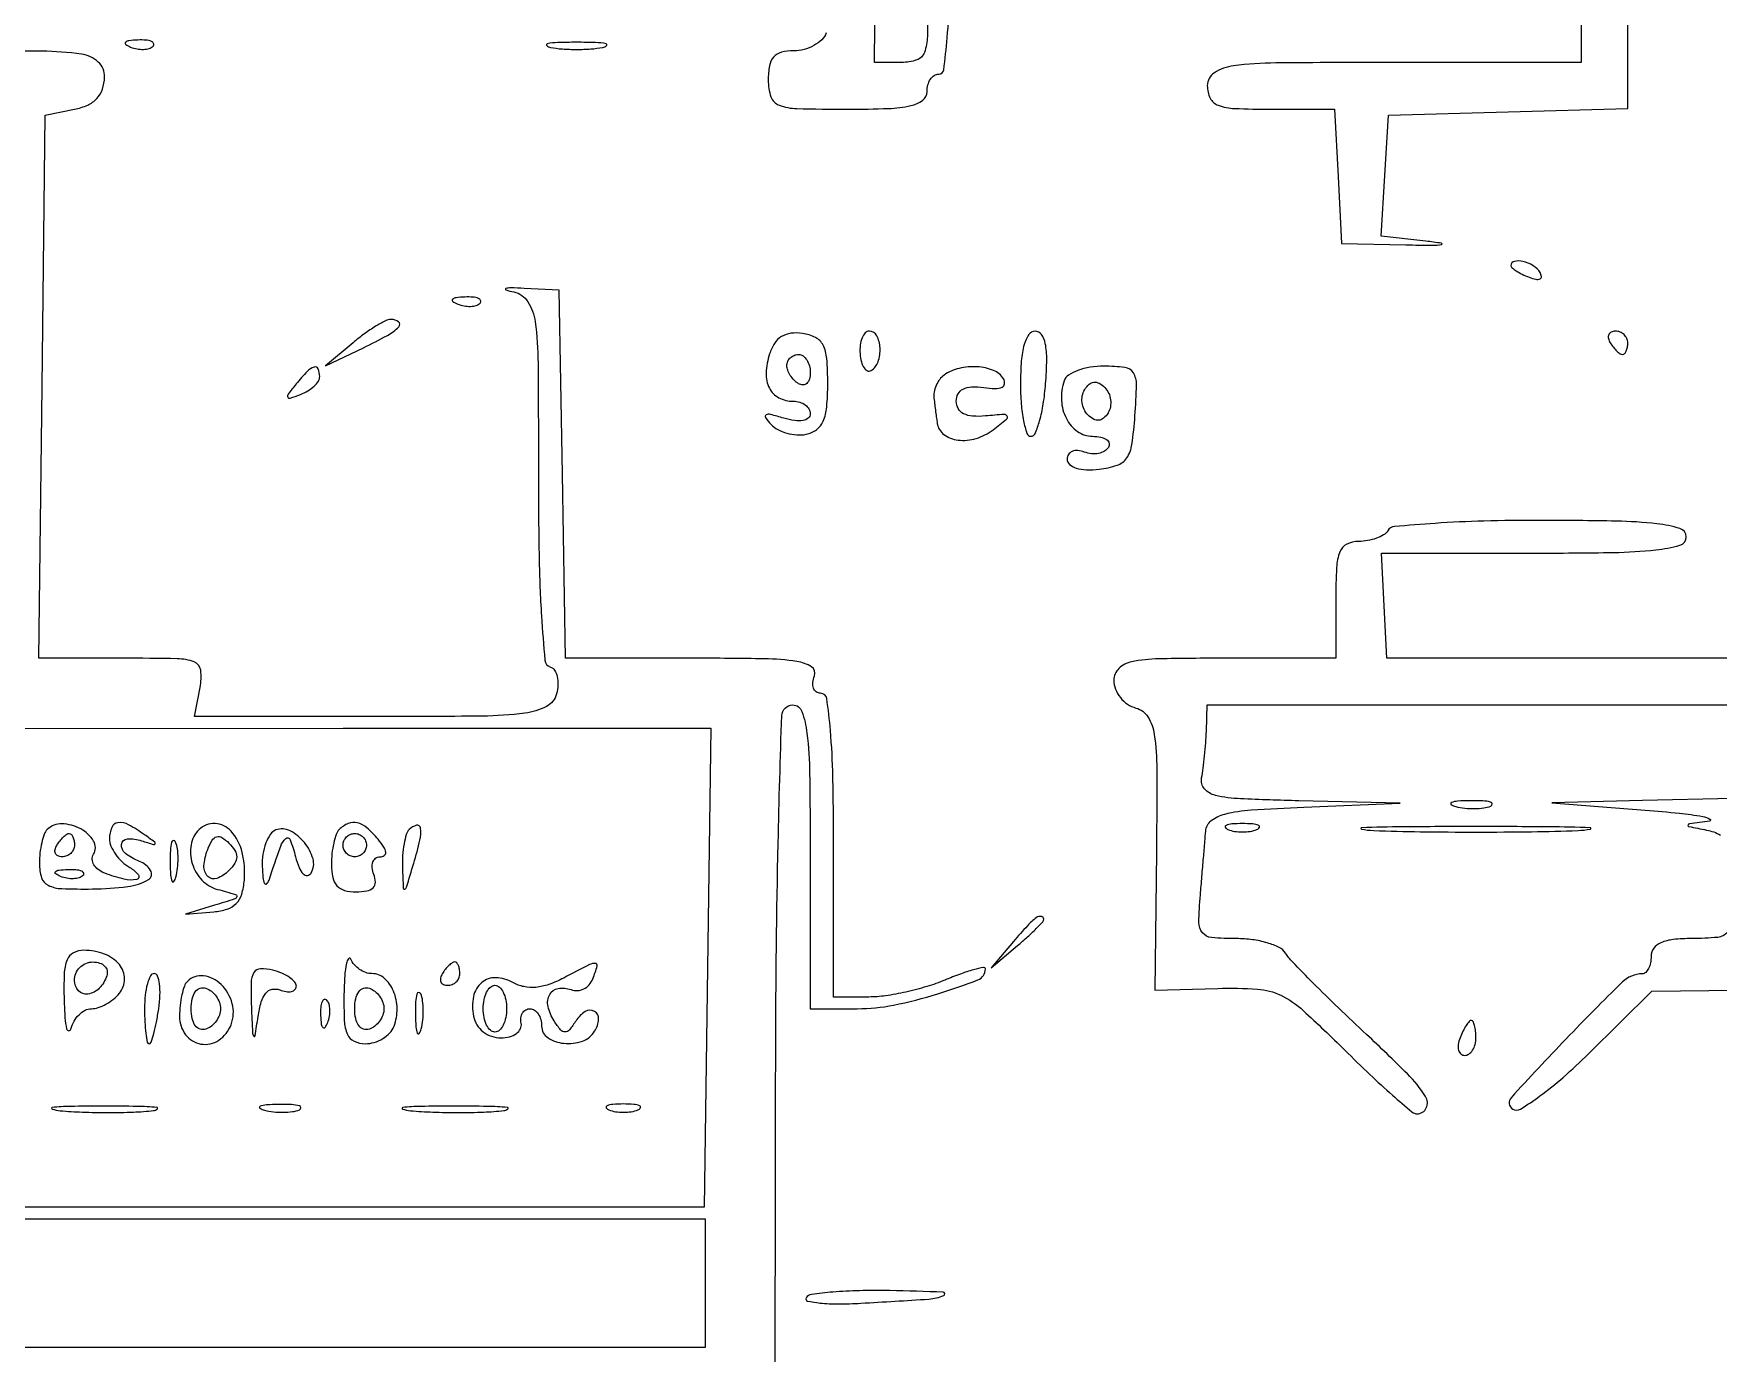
# Model space of a CAD drawing. Extents: x 29 to 450, y 25 to 639.
# Drawn here: x 149.5 to 293.8, y 154.5 to 267.5 of the extents above; entities that cross this region are included whole.
import ezdxf

# ---------------------------------------------------------------- set-up
doc = ezdxf.new("R2010")
doc.units = 0
doc.header["$MEASUREMENT"] = 0

msp = doc.modelspace()

# ---------------------------------------------------------------- linework, layer by layer
for points in [[(282, 283.106989), (282, 265), (266, 265, 0.002045), (255.863351, 264.958547, 0.029052), (252.25, 264.71875, 0.112672), (250.611831, 264.123087, 0.254715), (250, 263, 0.11765), (250.25135, 261.946578, 0.189894), (250.931262, 261.341742, 0.07814), (252.343, 261.061815, 0.009946), (255.450096, 261), (260.900192, 261), (261.200096, 255.25), (261.5, 249.5), (267, 249.387704, 0.002678), (269.314926, 249.352843, 0.048033), (270.054786, 249.416846, 0.84626), (270.053073, 249.523062, 0.009622), (268.699937, 249.701054), (264.899875, 250.1267), (265.199937, 255.31335), (265.5, 260.5), (275.75, 260.784983), (286, 261.069966), (286, 295.043173)], [(217.763761, 287.176181, -0.000219), (217.610201, 268.782619, -0.089644)], [(225.988835, 270.75, -0.007848), (226.027113, 267.219771, -0.089165), (225.774562, 265.852972, -0.223391), (225.119537, 265.216981, -0.08296), (223.820735, 264.99998), (221.5, 264.999959), (221.643498, 281.24998, -0.000754)], [(217.37171, 267.526278, -0.109772), (216.984968, 266.942468, -0.066288), (216.313871, 266.448344, -0.061474), (215.475186, 266.113854, -0.064264), (214.593011, 266, 0.061463), (213.530922, 265.868947, 0.152459), (212.869301, 265.465004, 0.135967), (212.509851, 264.720508, 0.044912), (212.4, 263.5, 0.081018), (212.635372, 262.056942, 0.227593), (213.33, 261.341912, 0.082377), (214.859254, 261.051095, 0.005885), (219.2, 261, 0.008818), (222.69762, 261.061687, 0.045492), (224.616667, 261.305147, 0.105393), (225.630329, 261.766507, 0.23775), (226, 262.5, -0.064853), (226.074694, 263.073457, -0.082425), (226.29375, 263.559375, -0.098894), (226.618646, 263.884432, -0.148195), (227, 264, 0.377162), (227.433566, 264.381288, 0.010192), (227.728102, 267.104167, 0.014974), (227.93532, 270.708878, 0.006869)], [(213, 140.5, -0.000555), (213.044335, 180.43122, -0.00484), (213.255396, 198.166667, -0.003442), (213.566659, 209.099082, -0.403898), (214.5, 210, -0.317386), (215.289342, 209.442821, -0.056711), (215.721154, 207.583333, -0.025044), (215.947808, 204.090431, -0.00368), (216, 197), (216, 184), (220.032119, 184, 0.049332), (223.140831, 184.307469, 0.025821), (226.91361, 185.266, 0.017587), (230.365028, 186.469837, 0.309343), (231, 187.397947, 0.473086), (230.840913, 187.528453, 0.017592), (229.98131, 187.325436, 0.020624), (228.862394, 186.969052, 0.011548), (227.532119, 186.448973, -0.025885), (225.982883, 185.893935, -0.018234), (224.192243, 185.425636, -0.018459), (222.44185, 185.102742, -0.036392), (221.032119, 185), (218, 185), (218, 198, 0.005235), (217.938738, 203.850876, 0.016003), (217.728712, 207.814108, 0.014532), (217.415759, 210.547161, 0.372903), (216.893011, 211, -0.158089), (216.519085, 211.121257, -0.151946), (216.280284, 211.440625, -0.112257), (216.22328, 211.926101, -0.06502), (216.361626, 212.5, 0.35769), (216.106886, 213.267136, 0.105257), (214.855256, 213.728882, 0.031953), (212.06953, 213.951654, 0.003979), (205.994008, 214), (195.050786, 214), (194.775393, 229.75), (194.5, 245.5), (191.5, 245.65863, 0.00642), (190.352791, 245.704528, 0.089761), (189.945873, 245.642239, 0.726244), (189.947677, 245.532173, 0.020993), (190.619643, 245.356162, -0.199342), (191.823116, 244.519101, -0.110312), (192.446637, 242.809939, -0.030584), (192.692115, 239.253992, -0.002138), (192.727145, 229.245031, 0.004784), (192.785857, 222.567007, 0.011397), (192.989998, 217.609053, 0.006755), (193.282398, 213.84146, 0.29789), (193.751344, 213.249552, -0.172485), (194.108695, 212.970281, -0.085411), (194.333307, 212.432165, -0.068584), (194.395791, 211.724431, -0.051767), (194.277211, 210.952053, -0.211883), (193.405953, 209.859912, -0.089378), (191.574905, 209.290383, -0.028376), (187.906837, 209.045972, -0.002449), (178.522041, 209), (163.277344, 209), (163.755249, 211.5, 0.076638), (163.8082, 212.974086, 0.28066), (163.256109, 213.679149, 0.085429), (161.802922, 213.956817, 0.004589), (157.098147, 214), (149.963139, 214), (150.23157, 237.240714), (150.5, 260.481428), (153, 260.990714, 0.054762), (154.13388, 261.354402, 0.100154), (154.921494, 261.916019, 0.108088), (155.391527, 262.706634, 0.071563), (155.579401, 263.75, 0.219439), (155.040737, 265.035675, 0.152267), (153.593251, 265.716769, 0.032681), (150.198769, 265.962443, 0.001728), (139.329401, 266, 0.004532)], [(306.5, 214.011495), (285.936861, 214.005747), (265.373723, 214), (265.140785, 218.5), (264.907846, 223), (277.953923, 223, 0.003994), (284.774884, 223.054493, 0.022571), (288.405813, 223.276662, 0.04205), (290.454667, 223.671324, 0.33596), (291, 224.391322, 0.331754), (290.465692, 225.10797, 0.044337), (288.501273, 225.507951, 0.023492), (285.013139, 225.735967, 0.004226), (278.502632, 225.800089, 0.006805), (273.672036, 225.741091, 0.010582), (269.511382, 225.54546, 0.005094), (266.032939, 225.272418, 0.236439), (265.443615, 224.908767, -0.119344), (265.090705, 224.559886, -0.048482), (264.476787, 224.26695, -0.04434), (263.725139, 224.067239, -0.042795), (262.940983, 224, 0.11843), (261.936886, 223.758786, 0.18429), (261.347049, 223.105996, 0.080982), (261.065331, 221.775637, 0.011767), (261, 219), (261, 214), (251.5, 214, 0.004392), (245.845545, 213.950335, 0.044566), (243.511038, 213.700438, 0.146295), (242.422906, 213.125285, 0.201156), (242, 212.116631, 0.093163), (242.142243, 211.359847, 0.075151), (242.555171, 210.641322, 0.074264), (243.16781, 210.069536, 0.086939), (243.889944, 209.739031, -0.19339), (244.916458, 208.978185, -0.102819), (245.461422, 207.466382, -0.034734), (245.674148, 204.501082, -0.003501), (245.639944, 197.415003), (245.5, 185.585207), (250.888018, 185.74208, -0.023862), (254.294767, 185.678679, -0.096898), (256.290102, 185.148911, -0.072511), (258.217964, 183.837115, -0.00979), (261.769191, 180.449476, 0.005965), (263.92516, 178.361092, 0.009028), (265.854991, 176.600784, 0.004453), (267.518283, 175.163801, 0.177743), (267.964506, 175, 0.291988), (268.749651, 175.50124, 0.255983), (268.683808, 176.485912, 0.054615), (267.127795, 178.42157, 0.00874), (263.628456, 181.795123, -0.004078), (261.222939, 184.071284, -0.005348), (259.065325, 186.19138, -0.00398), (257.293994, 187.998085, -0.049644), (256.70031, 188.75, 0.137148), (256.161389, 189.231382, 0.041951), (255.134382, 189.632812, 0.038464), (253.855712, 189.907853, 0.033758), (252.492461, 190, -0.021075), (250.368094, 190.089583, -0.202151), (249.583081, 190.501483, -0.179419), (249.278934, 191.379137, -0.016024), (249.405923, 193.75, 0.000243), (249.539047, 195.311089, 0.00023), (249.673084, 196.90062, 0.000228), (249.790398, 198.307217, 0.000809), (249.863772, 199.209558, -0.209618), (250.341515, 200.099289, -0.106759), (251.505347, 200.664446, -0.042977), (253.753492, 201.012151, -0.006684), (258.25, 201.256012), (266.5, 201.592909), (257.838484, 201.796455, -0.005083), (252.842983, 201.964671, -0.04669), (250.695517, 202.261031, -0.158546), (249.758012, 202.829293, -0.229017), (249.511973, 203.75, 0.01456), (249.646014, 204.580471, 0.007097), (249.771045, 205.646875, 0.007033), (249.869833, 206.760807, 0.010099), (249.923489, 207.75), (250, 210), (272.5, 210), (295, 210)], [(295, 202), (287.25, 201.81662), (279.5, 201.633241), (287.5, 201, -0.005886), (290.416775, 200.73454, -0.017252), (292.415625, 200.458902, -0.087558), (293.037381, 200.234614, -0.719047), (293, 200.047198, 0.001639), (291.295768, 199.823674, 0.286613), (291.160761, 199.711804, 0.450276), (291.229004, 199.594144, 0.002192), (292.75, 199.294267, -0.079084), (293.931077, 198.865659, -0.159215)], [(294.552503, 190.566461, -0.204542), (293.705118, 190.104992, -0.023793), (291.5, 190, 0.025511), (289.895967, 189.918107, 0.075863), (288.833333, 189.642857, 0.129352), (288.226074, 189.169448, 0.164293), (288, 188.5, -0.047968), (287.944707, 187.924973, -0.0672), (287.779688, 187.436713, -0.08648), (287.536486, 187.105008, -0.189174), (287.25, 186.986682, 0.191432), (285.516689, 186.261924, 0.008017), (280.720308, 181.417693, 0.006272), (276.011875, 176.382323, 0.469723), (276.148072, 175.408486, 0.284162), (276.817829, 175.408589, 0.01891), (278.484516, 176.528622, 0.02276), (280.472209, 178.11969, 0.014677), (282.631288, 180.130619), (288.067233, 185.5), (310.033617, 185.768794, -0.002102)]]:
    msp.add_lwpolyline(points, format="xyb")
for points in [[(157.8125, 266.316886, 0.051402), (158.359369, 266.160852, 0.05415), (158.916927, 266.123424, 0.060344), (159.402231, 266.202593, 0.126455), (159.729167, 266.395833, 0.296942), (159.77538, 266.614691, 0.208169), (159.592839, 266.799335, 0.077125), (159.112848, 266.910055, 0.028489), (158.416667, 266.921053, 0.018894), (157.670344, 266.862007, 0.168741), (157.37858, 266.720685, 0.470617), (157.395823, 266.538436, 0.054073)], [(193.75, 266.294267, 0.029693), (194.774707, 266.159351, 0.017887), (196, 266.115502, 0.017887), (197.225293, 266.159351, 0.029693), (198.25, 266.294267, 0.142433), (198.560023, 266.453014, 0.611425), (198.517188, 266.600334, 0.039503), (197.61149, 266.701569, 0.008087), (196, 266.727636, 0.008087), (194.38851, 266.701569, 0.039503), (193.482812, 266.600334, 0.611425), (193.439977, 266.453014, 0.142433)], [(276, 247.606989, 0.2252), (276.088769, 247.419896, 0.029412), (276.455882, 247.154486, 0.029555), (276.957462, 246.875192, 0.020646), (277.551938, 246.618443, 0.036408), (278.131719, 246.443138, 0.155351), (278.487528, 246.474315, 0.32948), (278.606889, 246.674071, 0.1144), (278.492921, 247.011454, 0.115814), (277.901891, 247.603931, 0.080554), (277.026239, 247.969265, 0.115534), (276.291154, 247.972535, 0.349578)], [(185.8125, 244.316886, 0.051402), (186.359369, 244.160852, 0.05415), (186.916927, 244.123424, 0.060344), (187.402231, 244.202593, 0.126455), (187.729167, 244.395833, 0.296942), (187.77538, 244.614691, 0.208169), (187.592839, 244.799335, 0.077125), (187.112848, 244.910055, 0.028489), (186.416667, 244.921053, 0.018894), (185.670344, 244.862007, 0.168741), (185.37858, 244.720685, 0.470617), (185.395823, 244.538436, 0.054073)], [(176.860784, 241.010587), (174.5, 239.021173), (177.75, 240.583828, 0.012683), (179.813589, 241.64129, 0.074658), (180.780565, 242.373271, 0.452642), (180.748942, 242.78696, 0.16251), (180.110784, 243, 0.118109), (179.627518, 242.884229, 0.01976), (178.789295, 242.41561, 0.020695), (177.829832, 241.77226, 0.017046)], [(212.521342, 240.067244, 0.065571), (212.227353, 238.417746, 0.128162), (212.503171, 237.120579, 0.159331), (213.314962, 236.300713, 0.119144), (214.559017, 236, -0.072426), (215.109663, 235.919818, -0.087308), (215.576711, 235.686455, -0.100468), (215.888941, 235.339653, -0.133974), (216, 234.932612, -0.217664), (215.827818, 234.55583, -0.136569), (215.382229, 234.344936, -0.080387), (214.669181, 234.337688, -0.0358), (213.75, 234.545007, 0.010611), (212.603864, 234.864906, 0.175546), (212.215349, 234.827263, 0.47019), (212.158129, 234.60093, 0.031872), (212.64378, 234.018614, 0.081843), (213.218131, 233.583238, 0.052449), (213.99684, 233.271762, 0.051193), (214.848949, 233.122507, 0.065432), (215.64378, 233.169915, 0.112395), (216.539617, 233.563651, 0.133027), (217.111169, 234.287538, 0.079932), (217.414814, 235.505553, 0.021201), (217.5, 237.513695, 0.019434), (217.416562, 239.659588, 0.09757), (217.094944, 240.811587, 0.160617), (216.447388, 241.459286, 0.081552), (215.33589, 241.808296, 0.066311), (214.338607, 241.817349, 0.108074), (213.543672, 241.537345, 0.109195), (212.943627, 240.953746, 0.068716)], [(220.269735, 240.069278, 0.041525), (220.382269, 239.36383, 0.084141), (220.605221, 238.849566, 0.148049), (220.895416, 238.605204, 0.244579), (221.207586, 238.628295, 0.173998), (221.806712, 239.380383, 0.093076), (221.977564, 240.57113, 0.108995), (221.700541, 241.611481, 0.280374), (221.062149, 242, 0.204321), (220.715454, 241.852154, 0.094063), (220.442514, 241.43285, 0.069751), (220.282937, 240.808379, 0.046557)], [(234, 237.5, 0.018816), (234.064934, 235.7751, 0.030508), (234.264171, 234.321875, 0.03141), (234.548732, 233.252387, 0.32252), (234.899306, 233, 0.303903), (235.269959, 233.248208, 0.029566), (235.639574, 234.321875, 0.029602), (235.954301, 235.775319, 0.018675), (236.156512, 237.5, 0.016198), (236.253636, 239.566122, 0.053007), (236.129058, 240.926328, 0.100932), (235.797022, 241.715118, 0.247682), (235.257206, 242, 0.249665), (234.714793, 241.711152, 0.080098), (234.319845, 240.855158, 0.049143), (234.074601, 239.461804, 0.019007)], [(284.5, 241, 0.029505), (284.768994, 240.617226, 0.035638), (285.066025, 240.29375, 0.038439), (285.34829, 240.065539, 0.151918), (285.559017, 240, 0.210953), (285.727648, 240.07446, 0.081139), (285.870461, 240.29375, 0.061769), (285.967655, 240.617151, 0.042167), (286, 241, 0.105053), (285.918938, 241.381556, 0.099167), (285.688914, 241.70625, 0.09642), (285.345238, 241.923877, 0.093332), (284.940983, 242, 0.108972), (284.586039, 241.921712, 0.182303), (284.3746, 241.70625, 0.161196), (284.343488, 241.3821, 0.082592)], [(216, 238.440983, -0.066118), (215.926733, 237.889346, -0.138808), (215.70625, 237.521475, -0.191142), (215.379648, 237.392057, -0.139169), (215, 237.5, -0.06081), (214.617485, 237.806203, -0.051032), (214.29375, 238.2129, -0.053229), (214.073302, 238.653442, -0.089642), (214, 239.059017, -0.105429), (214.076556, 239.418051, -0.099231), (214.29375, 239.723586, -0.096318), (214.618268, 239.928382, -0.092995), (215, 240, -0.153634), (215.381379, 239.879982, -0.097988), (215.70625, 239.542039, -0.080552), (215.925455, 239.037096, -0.062283)], [(171.981001, 237.477108, 0.008807), (171.292701, 236.617386, 0.27071), (171.258808, 236.355597, 0.389672), (171.458284, 236.264678, 0.012731), (172.358556, 236.584097, 0.0442), (172.986565, 236.891147, 0.05126), (173.517826, 237.291272, 0.058677), (173.882557, 237.719384, 0.148172), (174, 238.106989, 0.097466), (173.870501, 238.765008, 0.389178), (173.530548, 238.925, 0.127361), (172.946872, 238.562498, 0.017238)], [(227.466542, 238.234687, 0.077417), (227.083008, 237.860899, 0.057187), (226.78321, 237.348627, 0.057266), (226.607615, 236.782644, 0.078289), (226.591542, 236.25, 0.000778), (226.661348, 235.706118, 0.000576), (226.740172, 235.104865, 0.000582), (226.815931, 234.537186, 0.00131), (226.875, 234.106989, 0.201359), (227.443753, 233.150536, 0.131257), (228.655463, 232.672322, 0.102729), (230.205631, 232.812007, 0.090298), (231.652801, 233.555724, 0.007024), (232.808046, 234.468848, 0.362968), (232.858656, 234.729859, 0.292479), (232.598983, 234.870665, 0.005579), (231, 234.73704, -0.040809), (229.902043, 234.722808, -0.100127), (229.12716, 234.935761, -0.145825), (228.669205, 235.36876, -0.131701), (228.5, 236, -0.124062), (228.658307, 236.628196, -0.155529), (229.087989, 237.043583, -0.107967), (229.81776, 237.225886, -0.042335), (230.859311, 237.168623, 0.028963), (231.832547, 237.088998, 0.110745), (232.425603, 237.207284, 0.263122), (232.641896, 237.498544, 0.171078), (232.550294, 237.918623, 0.160992), (231.696346, 238.634947, 0.079327), (230.297902, 238.948273, 0.073632), (228.75283, 238.81677, 0.096826)], [(237.74609, 237.75, 0.094054), (237.515248, 236.075664, 0.105955), (237.934884, 234.508758, 0.121956), (238.893935, 233.405327, 0.154352), (240.175648, 233, -0.048603), (240.878349, 232.931532, -0.105794), (241.37384, 232.719079, -0.182628), (241.585577, 232.405332, -0.199058), (241.526992, 232.043674, -0.126981), (241.190464, 231.720854, -0.081026), (240.678351, 231.533742, -0.072258), (240.073335, 231.506898, -0.066719), (239.467975, 231.650663, 0.071269), (238.906662, 231.778608, 0.119489), (238.431218, 231.703814, 0.152633), (238.11767, 231.441421, 0.143742), (238, 231.040566, 0.218459), (238.203663, 230.596676, 0.102452), (238.768484, 230.283487, 0.068221), (239.645625, 230.136653, 0.036063), (240.75, 230.183578, 0.051861), (242.2795, 230.522696, 0.16625), (243.098337, 231.146867, 0.112209), (243.543478, 232.306496, 0.017705), (243.807498, 234.75, 0.012116), (243.936471, 237.435052, 0.147079), (243.666068, 238.418604, 0.22388), (242.940935, 238.88333, 0.032372), (241.140831, 239, 0.039347), (239.97162, 238.907848, 0.048915), (238.916783, 238.632812, 0.056871), (238.116874, 238.230071, 0.168103)], [(241.5, 235, -0.074012), (241.119849, 234.549884, -0.156529), (240.705698, 234.369302, -0.15302), (240.257119, 234.461657, -0.06978), (239.774265, 234.825735, -0.088981), (239.446886, 235.29624, -0.076381), (239.281199, 235.876926, -0.077007), (239.298118, 236.476023, -0.093176), (239.5, 237, -0.074012), (239.880151, 237.450116, -0.156529), (240.294302, 237.630698, -0.15302), (240.742881, 237.538343, -0.06978), (241.225735, 237.174265, -0.088981), (241.553114, 236.70376, -0.076381), (241.718801, 236.123074, -0.077007), (241.701882, 235.523977, -0.093176)], [(271.269032, 201.307009, 0.037336), (272.036634, 201.167106, 0.029507), (272.880008, 201.127736, 0.030339), (273.671085, 201.185595, 0.06278), (274.269032, 201.344063, 0.31318), (274.386009, 201.52287, 0.333666), (274.257153, 201.684921, 0.052471), (273.580113, 201.787295, 0.014395), (272.5, 201.805051, 0.012823), (271.431793, 201.764444, 0.080377), (270.900903, 201.643467, 0.597527), (270.883358, 201.48334, 0.087174)], [(150.666667, 199.333333, 0.10991), (150.409362, 198.928755, 0.03058), (150.195833, 198.203625, 0.0293), (150.049087, 197.331241, 0.027024), (150, 196.423689, 0.076682), (150.187646, 195.207352, 0.207386), (150.74829, 194.561777, 0.103162), (151.90975, 194.276167, 0.012661), (154.539237, 194.249333, 0.026907), (157.559559, 194.457817, 0.102496), (159.339344, 195.061474, 0.425626), (159.523575, 195.831908, 0.15992), (158.563382, 196.614052, -0.073126), (157.368067, 197.286433, -0.260148), (157.035417, 198.065848, -0.370232), (157.534029, 198.535975, -0.089756), (158.75, 198.374283, 0.003969), (159.771269, 198.054679, 0.369295), (159.903721, 198.112588, 0.360133), (159.868834, 198.255005, 0.003906), (159, 198.890355, 0.032712), (157.630411, 199.745574, 0.152635), (156.727531, 199.919086, 0.2724), (156.193028, 199.516983, 0.098803), (156, 198.54969, 0.100292), (156.127617, 197.919862, 0.054217), (156.514062, 197.225995, 0.050884), (157.080635, 196.577617, 0.055942), (157.75, 196.080099, -0.09537), (158.47486, 195.447449, -0.551994), (158.33555, 195.060641, -0.116179), (157.256838, 195.07678, -0.030041), (155.587531, 195.604785, -0.068766), (155.031516, 195.911231, -0.099193), (154.657272, 196.327726, -0.123474), (154.521348, 196.785593, -0.150227), (154.633859, 197.216588, 0.281724), (154.638807, 198.35131, 0.134759), (153.539115, 199.392418, 0.114432), (151.919484, 199.827204, 0.207866)], [(163.666667, 199.333333, 0.153524), (162.986066, 198.028343, 0.119552), (163.085612, 196.422643, 0.1158), (163.918836, 195.002064, 0.138169), (165.25, 194.212851, -0.004806), (166.783519, 193.788144, -0.385872), (166.904298, 193.593111, -0.276967), (166.726284, 193.391147, -0.00339), (165, 192.854915), (162.5, 192.096889), (164.921649, 192.298444, 0.057256), (166.081565, 192.530464, 0.122595), (166.852051, 193.009008, 0.119785), (167.319067, 193.801342, 0.053296), (167.546706, 195, 0.080013), (167.359622, 197.378318, 0.123644), (166.404819, 199.193557, 0.197506), (165.039627, 199.853927, 0.214696)], [(170.25, 199.301633, 0.154162), (169.776306, 198.930668, 0.060829), (169.390378, 198.187563, 0.052561), (169.141179, 197.221578, 0.044289), (169.078947, 196.166667, 0.017073), (169.13937, 195.219996, 0.090986), (169.281661, 194.723958, 0.50631), (169.463525, 194.692253, 0.121623), (169.658175, 195, -0.004287), (170.659305, 197.918104, -0.12755), (171.091869, 198.560259, -0.525901), (171.467168, 198.46681, -0.025305), (171.930353, 197.010081, 0.031591), (172.23485, 196.092507, 0.094596), (172.591158, 195.539308, 0.234504), (172.942484, 195.411353, 0.230405), (173.260672, 195.612759, 0.211675), (173.425628, 196.814766, 0.101269), (172.68737, 198.223664, 0.101489), (171.456515, 199.22718, 0.213187)], [(175.666667, 199.333333, 0.11238), (175.409196, 198.924097, 0.029781), (175.195833, 198.177083, 0.028659), (175.049067, 197.275476, 0.026022), (175, 196.333333, 0.052097), (175.114725, 195.23524, 0.132332), (175.475749, 194.526856, 0.143974), (176.120686, 194.131135, 0.066187), (177.106989, 194, 0.044649), (178.035126, 194.083046, 0.150258), (178.570724, 194.359682, 0.20361), (178.765522, 194.828212, 0.089917), (178.638374, 195.5, -0.063955), (178.498725, 196.073955, -0.110935), (178.552352, 196.559375, -0.151648), (178.786066, 196.878577, -0.160814), (179.15383, 197, 0.144652), (179.525786, 197.109908, 0.281709), (179.65475, 197.37895, 0.12063), (179.491924, 197.835917, 0.02759), (179, 198.5, 0.039885), (178.041159, 199.483995, 0.118966), (177.213419, 199.916819, 0.163139), (176.441361, 199.856126, 0.096175)], [(181.666667, 199.333333, 0.123803), (181.41425, 198.911326, 0.028978), (181.221082, 198.103646, 0.028136), (181.102062, 197.121194, 0.024395), (181.085953, 196.083333, 0.002412), (181.153508, 194.310363, 0.511146), (181.276677, 194.229166, 0.232216), (181.433345, 194.396584, 0.001416), (182.052886, 196.449733, 0.014295), (182.584384, 198.434553, 0.091806), (182.636067, 199.468272, 0.453143), (182.293319, 199.696138, 0.13104)], [(251.75, 199.337719, 0.057986), (252.320008, 199.181385, 0.037979), (253, 199.12966, 0.037979), (253.679992, 199.181385, 0.057986), (254.25, 199.337719, 0.174857), (254.459382, 199.525001, 0.447206), (254.398438, 199.693942, 0.078554), (253.89144, 199.810911, 0.017491), (253, 199.842105, 0.017491), (252.10856, 199.810911, 0.078554), (251.601562, 199.693942, 0.447206), (251.540618, 199.525001, 0.174857)], [(264.25, 199.255432, 0.005996), (268.233329, 199.151523, 0.003522), (273, 199.117947, 0.003522), (277.766671, 199.151523, 0.005996), (281.75, 199.255432, 0.038501), (282.797878, 199.376512, 0.891106), (282.789062, 199.490823, 0.007935), (279.275186, 199.568856, 0.001583), (273, 199.58873, 0.001583), (266.724814, 199.568856, 0.007935), (263.210938, 199.490823, 0.891106), (263.202122, 199.376512, 0.038501)], [(153, 198, -0.105053), (152.918938, 197.618444, -0.099167), (152.688914, 197.29375, -0.09642), (152.345238, 197.076123, -0.093332), (151.940983, 197, -0.108972), (151.586039, 197.078288, -0.182303), (151.3746, 197.29375, -0.161196), (151.343488, 197.6179, -0.082592), (151.5, 198, -0.029505), (151.768994, 198.382774, -0.035638), (152.066025, 198.70625, -0.038439), (152.34829, 198.934461, -0.151918), (152.559017, 199, -0.210953), (152.727648, 198.92554, -0.081139), (152.870461, 198.70625, -0.061769), (152.967655, 198.382849, -0.042167)], [(161.194949, 196.5, 0.012823), (161.235556, 195.431793, 0.080377), (161.356533, 194.900903, 0.597527), (161.51666, 194.883358, 0.087174), (161.692991, 195.269032, 0.037336), (161.832894, 196.036634, 0.029507), (161.872264, 196.880008, 0.030339), (161.814405, 197.671085, 0.06278), (161.655937, 198.269032, 0.31318), (161.47713, 198.386009, 0.333666), (161.315079, 198.257153, 0.052471), (161.212705, 197.580113, 0.014395)], [(166.216667, 195.816667, -0.103621), (165.205275, 195.155634, -0.29781), (164.422432, 195.319633, -0.219336), (164.091174, 196.217175, -0.072159), (164.409244, 197.624089, -0.040341), (164.787781, 198.413665, -0.19067), (165.174991, 198.718105, -0.218633), (165.629413, 198.653597, -0.053524), (166.232783, 198.167217, -0.053474), (166.739052, 197.539301, -0.145657), (166.896548, 196.996548, -0.143917), (166.732364, 196.451783, -0.051746)], [(178, 198, -0.099038), (177.923658, 197.618362, -0.097945), (177.70625, 197.29375, -0.097945), (177.381638, 197.076342, -0.099038), (177, 197, -0.099038), (176.618362, 197.076342, -0.097945), (176.29375, 197.29375, -0.097945), (176.076342, 197.618362, -0.099038), (176, 198, -0.099038), (176.076342, 198.381638, -0.097945), (176.29375, 198.70625, -0.097945), (176.618362, 198.923658, -0.099038), (177, 199, -0.099038), (177.381638, 198.923658, -0.097945), (177.70625, 198.70625, -0.097945), (177.923658, 198.381638, -0.099038)], [(153.729167, 195.395833, -0.126455), (153.402231, 195.202593, -0.060344), (152.916927, 195.123424, -0.05415), (152.359369, 195.160852, -0.051402), (151.8125, 195.316886, -0.054073), (151.395823, 195.538436, -0.470617), (151.37858, 195.720685, -0.168741), (151.670344, 195.862007, -0.018894), (152.416667, 195.921053, -0.028489), (153.112848, 195.910055, -0.077125), (153.592839, 195.799335, -0.208169), (153.77538, 195.614691, -0.296942)], [(233.404988, 189.75), (231.5, 187.5), (233.75, 189.404988, 0.008332), (234.612165, 190.159969, 0.012381), (235.339063, 190.851732, 0.007508), (235.918017, 191.44834, 0.191119), (236, 191.654988, 0.372044), (235.789444, 191.898791, 0.197337), (235.373826, 191.795506, 0.048385), (234.598996, 191.102181, 0.010402)], [(152.116001, 184.75, 0.010557), (152.190155, 183.219137, 0.038999), (152.332266, 182.2625, 0.33877), (152.508849, 182.116137, 0.352052), (152.689326, 182.25, -0.065575), (152.961643, 182.918993, -0.067892), (153.395428, 183.485938, -0.075031), (153.918122, 183.868907, -0.121225), (154.450879, 184, 0.082037), (155.03018, 184.095692, 0.044062), (155.694721, 184.388864, 0.042346), (156.337044, 184.817253, 0.051355), (156.853762, 185.323794, 0.176132), (157.291614, 186.545875, 0.17385), (156.845658, 187.771716, 0.130821), (155.564619, 188.681358, 0.089562), (153.8, 189, 0.123224), (152.908088, 188.776801, 0.177612), (152.371554, 188.175834, 0.085766), (152.124693, 186.995326, 0.015581)], [(155.770833, 186.8125, -0.113253), (155.122932, 185.749304, -0.165501), (154.153639, 185.257027, -0.244413), (153.346973, 185.540134, -0.190724), (153, 186.416667, -0.099038), (153.120875, 187.020927, -0.097945), (153.465104, 187.534896, -0.097945), (153.979073, 187.879125, -0.099038), (154.583333, 188, -0.077096), (155.158616, 187.910766, -0.119977), (155.585286, 187.651172, -0.144529), (155.795817, 187.264262, -0.134046)], [(176.078947, 185.25, 0.015419), (176.106948, 182.966416, 0.090327), (176.371586, 181.800849, 0.183775), (176.937207, 181.213928, 0.110543), (177.893011, 181, 0.07271), (178.659707, 181.112085, 0.064008), (179.399034, 181.440625, 0.066864), (180.000393, 181.926463, 0.098143), (180.361626, 182.5, 0.09574), (180.628865, 184.006985, 0.095626), (180.315585, 185.505716, 0.112809), (179.532256, 186.599702, 0.18319), (178.476345, 187, -0.086029), (177.937973, 187.093322, -0.06511), (177.403221, 187.367188, -0.06462), (176.95293, 187.772117, -0.081631), (176.662281, 188.25, 0.571698), (176.467002, 188.279228, 0.122766), (176.282867, 187.884375, 0.031921), (176.143409, 186.802755, 0.011459)], [(184.5, 187, 0.082592), (184.343488, 186.6179, 0.161196), (184.3746, 186.29375, 0.182303), (184.586039, 186.078288, 0.108972), (184.940983, 186, 0.093332), (185.345238, 186.076123, 0.09642), (185.688914, 186.29375, 0.099167), (185.918938, 186.618444, 0.105053), (186, 187, 0.042167), (185.967655, 187.382849, 0.061769), (185.870461, 187.70625, 0.081139), (185.727648, 187.92554, 0.210953), (185.559017, 188, 0.151918), (185.34829, 187.934461, 0.038439), (185.066025, 187.70625, 0.035638), (184.768994, 187.382774, 0.029505)], [(194.889967, 186.625758, -0.035625), (193.614643, 186.071892, -0.06232), (192.491031, 185.827679, -0.073657), (191.479961, 185.885888, -0.076561), (190.543591, 186.235543, 0.118315), (189.076466, 186.648969, 0.1886), (187.860698, 186.227528, 0.170038), (187.170193, 185.042071, 0.095498), (187.169915, 183.35622, 0.092222), (187.456271, 182.626981, 0.085927), (187.991253, 182.02862, 0.084194), (188.706937, 181.635931, 0.083656), (189.513695, 181.5, 0.062344), (190.254891, 181.592779, 0.094004), (190.843085, 181.867188, 0.12286), (191.187717, 182.274418, 0.165289), (191.25, 182.75, -0.077768), (191.229849, 183.227545, -0.10725), (191.367188, 183.632812, -0.125576), (191.638866, 183.901861, -0.133456), (192, 184, -0.148195), (192.381354, 183.884432, -0.098894), (192.70625, 183.559375, -0.082425), (192.925306, 183.073457, -0.064853), (193, 182.5, 0.251399), (193.524735, 181.522328, 0.123231), (194.896337, 181.036537, 0.106944), (196.487931, 181.225078, 0.173262), (197.541119, 182.066531, 0.1176), (197.880996, 183.094038, 0.29308), (197.528171, 183.763771, 0.273486), (196.73912, 183.749425, 0.112315), (195.945627, 182.97104, -0.02661), (195.382267, 182.189422, -0.224426), (195.002006, 182.005017, -0.228599), (194.622729, 182.183333, -0.027581), (194.065983, 182.952254, -0.088874), (193.550664, 184.190867, -0.180359), (193.695725, 185.22097, -0.230977), (194.42451, 185.741279, -0.133901), (195.518392, 185.631316, 0.108374), (196.062761, 185.548763, 0.099685), (196.609847, 185.696715, 0.095498), (197.07533, 186.052968, 0.090426), (197.385856, 186.563142, 0.019426), (197.758162, 187.658799, 0.493715), (197.597625, 187.879674, 0.124521), (197.109475, 187.769138, 0.002621)], [(159, 184, 0.012096), (159.02783, 182.849825, 0.019939), (159.113535, 181.88125, 0.014861), (159.233661, 181.12656, 0.360284), (159.386501, 181, 0.322443), (159.557592, 181.123137, 0.013551), (159.788807, 181.88125, 0.018975), (160.016637, 182.850008, 0.011827), (160.213308, 184, 0.025568), (160.322426, 185.149985, 0.042928), (160.2814, 186.11875, 0.055623), (160.11571, 186.797993, 0.314934), (159.826807, 187, 0.282744), (159.507607, 186.803812, 0.049958), (159.242875, 186.11875, 0.041208), (159.059941, 185.149578, 0.026053)], [(162.666667, 186.333333, 0.11238), (162.409196, 185.924097, 0.029781), (162.195833, 185.177083, 0.028659), (162.049067, 184.275476, 0.026022), (162, 183.333333, 0.161541), (162.518704, 181.769739, 0.195252), (163.831816, 180.974538, 0.189533), (165.359168, 181.309289, 0.154719), (166.410264, 182.626748, 0.156858), (166.509883, 184.428709, 0.134404), (165.556853, 186.081081, 0.165633), (164.055565, 186.81026, 0.231312)], [(168.149832, 184.15638, 0.001498), (168.246844, 181.950497, 0.140756), (168.34835, 181.650853, 0.674475), (168.465317, 181.677289, 0.003223), (168.723838, 183.32859, -0.032344), (168.995109, 184.579723, -0.101149), (169.390593, 185.339765, -0.172023), (169.917836, 185.662065, -0.14459), (170.574006, 185.609975, 0.051331), (171.120242, 185.462419, 0.093225), (171.581114, 185.473781, 0.142462), (171.883232, 185.636321, 0.201199), (172, 185.914753, 0.185953), (171.859792, 186.278717, 0.058341), (171.4125, 186.670102, 0.049186), (170.765541, 187.026899, 0.037498), (170, 187.289749, 0.068146), (168.929706, 187.418475, 0.260949), (168.370237, 187.093, 0.129779), (168.125206, 186.225445, 0.014528)], [(165.5, 184, -0.085974), (165.406312, 183.459169, -0.06941), (165.132812, 182.935937, -0.06965), (164.727751, 182.509184, -0.087886), (164.25, 182.25, -0.162171), (163.750923, 182.249896, -0.158614), (163.346154, 182.548718, -0.105759), (163.084641, 183.151204, -0.049736), (163, 184, -0.049736), (163.084641, 184.848796, -0.105759), (163.346154, 185.451282, -0.158614), (163.750923, 185.750104, -0.162171), (164.25, 185.75, -0.087886), (164.727751, 185.490816, -0.06965), (165.132812, 185.064063, -0.06941), (165.406312, 184.540831, -0.085974)], [(174.078947, 183.416667, 0.018894), (174.137993, 182.670344, 0.168741), (174.279315, 182.37858, 0.470617), (174.461564, 182.395823, 0.054073), (174.683114, 182.8125, 0.051402), (174.839148, 183.359369, 0.05415), (174.876576, 183.916927, 0.060344), (174.797407, 184.402231, 0.126455), (174.604167, 184.729167, 0.296942), (174.385309, 184.77538, 0.208169), (174.200665, 184.592839, 0.077125), (174.089945, 184.112848, 0.028489)], [(179.5, 184, -0.085974), (179.406312, 183.459169, -0.06941), (179.132812, 182.935937, -0.06965), (178.727751, 182.509184, -0.087886), (178.25, 182.25, -0.162171), (177.750923, 182.249896, -0.158614), (177.346154, 182.548718, -0.105759), (177.084641, 183.151204, -0.049736), (177, 184, -0.049736), (177.084641, 184.848796, -0.105759), (177.346154, 185.451282, -0.158614), (177.750923, 185.750104, -0.162171), (178.25, 185.75, -0.087886), (178.727751, 185.490816, -0.06965), (179.132812, 185.064063, -0.06941), (179.406312, 184.540831, -0.085974)], [(182.194949, 183.5, 0.012823), (182.235556, 182.431793, 0.080377), (182.356533, 181.900903, 0.597527), (182.51666, 181.883358, 0.087174), (182.692991, 182.269032, 0.037336), (182.832894, 183.036634, 0.029507), (182.872264, 183.880008, 0.030339), (182.814405, 184.671085, 0.06278), (182.655937, 185.269032, 0.31318), (182.47713, 185.386009, 0.333666), (182.315079, 185.257153, 0.052471), (182.212705, 184.580113, 0.014395)], [(190, 184, -0.048028), (189.926307, 183.234582, -0.068025), (189.70625, 182.5875, -0.088204), (189.381882, 182.151477, -0.191087), (189, 182, -0.191087), (188.618118, 182.151477, -0.088204), (188.29375, 182.5875, -0.068025), (188.073693, 183.234582, -0.048028), (188, 184, -0.048028), (188.073693, 184.765418, -0.068025), (188.29375, 185.4125, -0.088204), (188.618118, 185.848523, -0.191087), (189, 186, -0.191087), (189.381882, 185.848523, -0.088204), (189.70625, 185.4125, -0.068025), (189.926307, 184.765418, -0.048028)], [(271.638374, 181.5, 0.055937), (271.488865, 180.925634, 0.100118), (271.516384, 180.440625, 0.147206), (271.710807, 180.122486, 0.184534), (272.031385, 180, 0.152681), (272.400789, 180.115494, 0.098158), (272.715469, 180.440625, 0.08088), (272.92777, 180.926468, 0.062722), (273, 181.5, 0.024748), (272.971531, 182.074824, 0.039339), (272.884553, 182.559375, 0.046727), (272.758929, 182.903916, 0.289661), (272.606989, 183, 0.222225), (272.420671, 182.912889, 0.030693), (272.160341, 182.559375, 0.030395), (271.887494, 182.074558, 0.02136)], [(151.776433, 175.266503, 0.013671), (153.684837, 175.147583, 0.00893), (155.890462, 175.110009, 0.008983), (158.043501, 175.150473, 0.016947), (159.776433, 175.273107, 0.153636), (160.099419, 175.413268, 0.661512), (160.056202, 175.54709, 0.018464), (158.373175, 175.635783, 0.004138), (155.5, 175.65719, 0.003921), (152.635274, 175.63236, 0.022011), (151.106202, 175.539701, 0.807686), (151.092045, 175.40844, 0.057523)], [(169.269032, 175.307009, 0.037336), (170.036634, 175.167106, 0.029507), (170.880008, 175.127736, 0.030339), (171.671085, 175.185595, 0.06278), (172.269032, 175.344063, 0.31318), (172.386009, 175.52287, 0.333666), (172.257153, 175.684921, 0.052471), (171.580113, 175.787295, 0.014395), (170.5, 175.805051, 0.012823), (169.431793, 175.764444, 0.080377), (168.900903, 175.643467, 0.597527), (168.883358, 175.48334, 0.087174)], [(181.776433, 175.266503, 0.013671), (183.684837, 175.147583, 0.00893), (185.890462, 175.110009, 0.008983), (188.043501, 175.150473, 0.016947), (189.776433, 175.273107, 0.153636), (190.099419, 175.413268, 0.661512), (190.056202, 175.54709, 0.018464), (188.373175, 175.635783, 0.004138), (185.5, 175.65719, 0.003921), (182.635274, 175.63236, 0.022011), (181.106202, 175.539701, 0.807686), (181.092045, 175.40844, 0.057523)], [(198.75, 175.337719, 0.057986), (199.320008, 175.181385, 0.037979), (200, 175.12966, 0.037979), (200.679992, 175.181385, 0.057986), (201.25, 175.337719, 0.174857), (201.459382, 175.525001, 0.447206), (201.398438, 175.693942, 0.078554), (200.89144, 175.810911, 0.017491), (200, 175.842105, 0.017491), (199.10856, 175.810911, 0.078554), (198.601562, 175.693942, 0.447206), (198.540618, 175.525001, 0.174857)], [(215.653057, 159.25, 0.517225), (215.76933, 158.974751, 0.029616), (216.83923, 158.805136, 0.025311), (218.398213, 158.731187, 0.013184), (220.34404, 158.788761, 0.002307), (226.159131, 159.141353, 0.086739), (227.434854, 159.451135, 0.797403), (227.381959, 159.731033, 0.004339), (222.809017, 159.863818, 0.010596), (220.211367, 159.861631, 0.015885), (217.946923, 159.739684, 0.010774), (216.105964, 159.541734, 0.2255)]]:
    msp.add_lwpolyline(points, format="xyb", close=True)
msp.add_lwpolyline([(144.5, 207.998949), (176, 208.000472), (207.5, 208.001994), (207.210633, 187.500997), (206.921266, 167), (132.460633, 167)])
msp.add_lwpolyline([(207, 160.5), (207, 155), (176, 155), (145, 155), (145, 160.5), (145, 166), (176, 166), (207, 166)], close=True)

doc.saveas('drawing.dxf')
